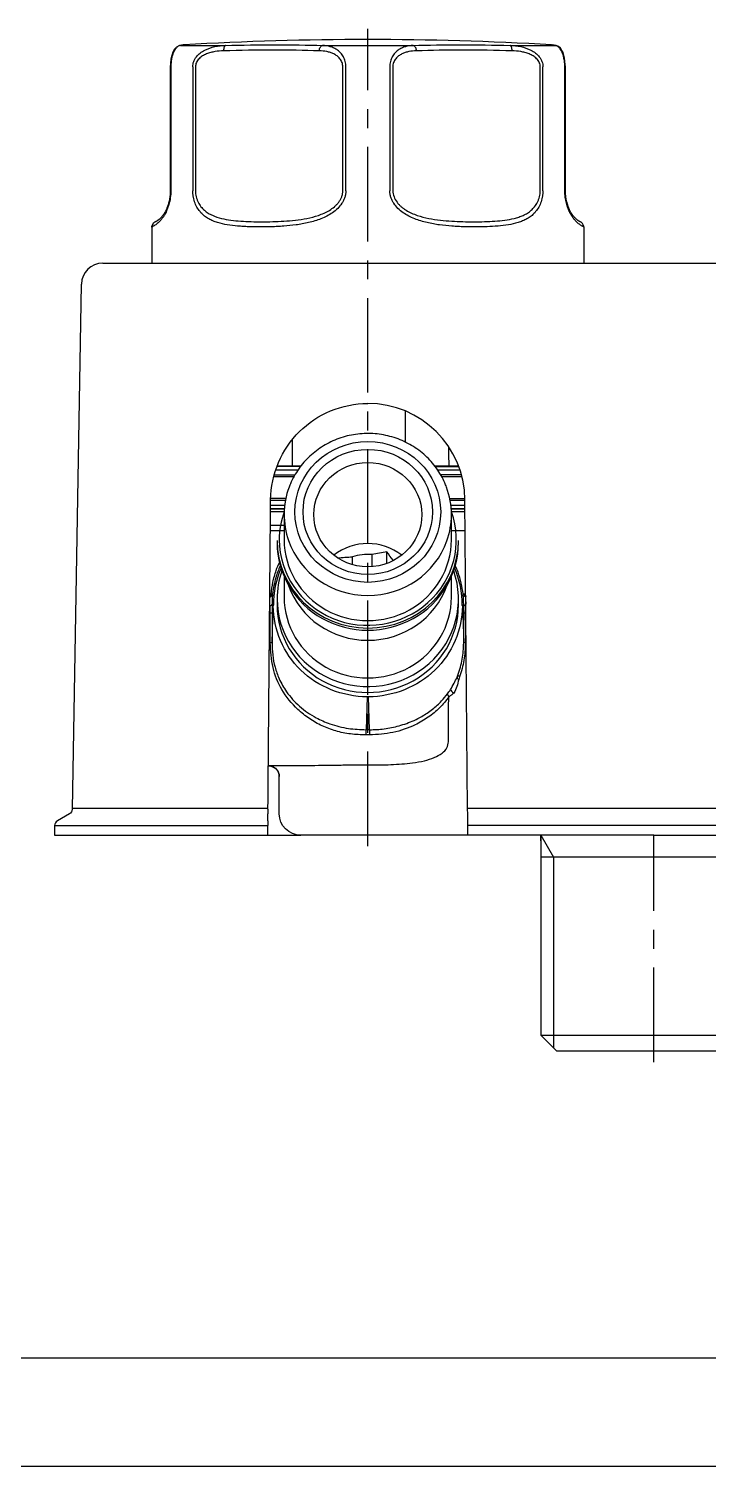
# Model space of a CAD drawing. Extents: x 43789 to 44209, y -38468 to -38171.
# Drawn here: x 43882.1 to 43945, y -38467.7 to -38334.6 of the extents above; entities that cross this region are included whole.
import ezdxf

# ---------------------------------------------------------------- set-up
doc = ezdxf.new("R2010")
doc.units = 0
doc.header["$LTSCALE"] = 7
doc.header["$MEASUREMENT"] = 0
doc.linetypes.add('CENTER', pattern=[2, 1.25, -0.25, 0.25, -0.25])
doc.layers.get('0').update_dxf_attribs({"color": 2, "linetype": 'CONTINUOUS'})
for name, color, linetype in [('_DWG', 7, 'CONTINUOUS'), ('CL', 1, 'CENTER'), ('D', 2, 'CONTINUOUS')]:
    doc.layers.add(name, color=color, linetype=linetype)

# ---------------------------------------------------------------- blocks, each defined once
blk = doc.blocks.new('BORDER')
blk.add_line((0, 0), (1, 0))

msp = doc.modelspace()

# ---------------------------------------------------------------- linework, layer by layer
at = {"color": 7, "linetype": 'Continuous'}
for p, q in [((43896.06, -38336.16), (43896.05, -38336.17)), ((43896.39, -38336.1), (43896.06, -38336.16)), ((43896.12, -38336.16), (43896.06, -38336.16)), ((43896.3, -38336.12), (43896.12, -38336.16)), ((43896.12, -38336.16), (43900.3, -38336.16)), ((43896.46, -38336.09), (43896.3, -38336.12)), ((43896.46, -38336.09), (43896.39, -38336.1)), ((43909.29, -38336.16), (43917.68, -38336.16)), ((43926.67, -38336.16), (43930.84, -38336.16)), ((43930.66, -38336.12), (43930.51, -38336.09)), ((43930.51, -38336.09), (43930.58, -38336.1)), ((43930.91, -38336.16), (43930.58, -38336.1)), ((43930.84, -38336.16), (43930.66, -38336.12)), ((43930.85, -38336.16), (43930.91, -38336.16)), ((43930.91, -38336.16), (43930.92, -38336.17)), ((43895.19, -38338.15), (43895.19, -38349.61)), ((43895.23, -38338.15), (43895.23, -38349.61)), ((43897.27, -38338.15), (43897.27, -38349.61)), ((43897.52, -38338.15), (43897.52, -38349.61)), ((43911.17, -38349.61), (43911.17, -38338.15)), ((43911.45, -38349.61), (43911.45, -38338.15)), ((43915.52, -38338.15), (43915.52, -38349.61)), ((43915.8, -38338.15), (43915.8, -38349.61)), ((43929.45, -38349.61), (43929.45, -38338.15)), ((43929.69, -38349.61), (43929.69, -38338.15)), ((43931.73, -38349.61), (43931.73, -38338.15)), ((43931.78, -38349.61), (43931.78, -38338.15)), ((43895.23, -38349.61), (43895.19, -38349.61)), ((43895.19, -38349.61), (43895.19, -38349.75)), ((43931.78, -38349.61), (43931.73, -38349.61)), ((43893.98, -38352.4), (43893.96, -38352.41)), ((43893.99, -38352.39), (43893.98, -38352.4)), ((43893.48, -38352.97), (43893.49, -38352.88)), ((43893.48, -38352.97), (43893.48, -38356.31)), ((43893.52, -38352.79), (43893.49, -38352.88)), ((43893.66, -38352.58), (43893.61, -38352.63)), ((43893.7, -38352.55), (43893.66, -38352.58)), ((43893.77, -38352.51), (43893.76, -38352.52)), ((43893.78, -38352.51), (43893.77, -38352.51)), ((43893.8, -38352.5), (43893.78, -38352.51)), ((43933.44, -38352.77), (43933.37, -38352.65)), ((43933.48, -38352.92), (43933.44, -38352.77)), ((43933.48, -38352.96), (43933.48, -38352.92)), ((43933.48, -38352.96), (43933.48, -38356.31))]:
    msp.add_line(p, q, dxfattribs=at)
at = {"color": 4}
msp.add_line((44197.9, -38457.74), (43819.9, -38457.74), dxfattribs=at)
at = {"color": 7, "linetype": 'Continuous'}
for points in [[(43896.05, -38336.17), (43895.77, -38336.3), (43895.55, -38336.53), (43895.42, -38336.78), (43895.32, -38337.08), (43895.25, -38337.42), (43895.2, -38337.83), (43895.19, -38338.15)], [(43931.46, -38336.61), (43931.34, -38336.42), (43931.14, -38336.25), (43930.92, -38336.17)], [(43931.78, -38338.15), (43931.77, -38337.92), (43931.74, -38337.6), (43931.7, -38337.3), (43931.64, -38337.04), (43931.56, -38336.81), (43931.46, -38336.61)], [(43895.19, -38349.75), (43895.18, -38349.97), (43895.15, -38350.19), (43895.12, -38350.39), (43895.08, -38350.58), (43895.03, -38350.76), (43894.99, -38350.92), (43894.94, -38351.07), (43894.88, -38351.2), (43894.83, -38351.32), (43894.78, -38351.43), (43894.73, -38351.53), (43894.68, -38351.63), (43894.63, -38351.71), (43894.58, -38351.78), (43894.54, -38351.85), (43894.49, -38351.91), (43894.45, -38351.96), (43894.41, -38352.01), (43894.37, -38352.06), (43894.33, -38352.1), (43894.29, -38352.14), (43894.25, -38352.17), (43894.22, -38352.21), (43894.19, -38352.24), (43894.16, -38352.26), (43894.13, -38352.29), (43894.1, -38352.31), (43894.08, -38352.33), (43894.05, -38352.35), (43894.03, -38352.36), (43894.01, -38352.38), (43893.99, -38352.39)], [(43932.99, -38352.4), (43932.96, -38352.38), (43932.93, -38352.36), (43932.9, -38352.34), (43932.87, -38352.31), (43932.84, -38352.28), (43932.8, -38352.25), (43932.76, -38352.22), (43932.72, -38352.18), (43932.68, -38352.13), (43932.63, -38352.08), (43932.58, -38352.03), (43932.52, -38351.96), (43932.47, -38351.89), (43932.41, -38351.81), (43932.35, -38351.72), (43932.29, -38351.62), (43932.23, -38351.51), (43932.16, -38351.38), (43932.1, -38351.23), (43932.03, -38351.06), (43931.97, -38350.87), (43931.91, -38350.65), (43931.85, -38350.4), (43931.81, -38350.13), (43931.78, -38349.83), (43931.78, -38349.61)], [(43893.86, -38352.47), (43893.84, -38352.48), (43893.8, -38352.5)], [(43893.96, -38352.41), (43893.95, -38352.42), (43893.93, -38352.43), (43893.92, -38352.44), (43893.91, -38352.44), (43893.89, -38352.45), (43893.88, -38352.46), (43893.87, -38352.46), (43893.86, -38352.47)], [(43933.18, -38352.5), (43933.16, -38352.49), (43933.15, -38352.49), (43933.15, -38352.49), (43933.14, -38352.48), (43933.13, -38352.48), (43933.12, -38352.47), (43933.11, -38352.47), (43933.09, -38352.46), (43933.08, -38352.45), (43933.06, -38352.44), (43933.04, -38352.43), (43933.01, -38352.41), (43932.99, -38352.4)], [(43893.61, -38352.63), (43893.56, -38352.7), (43893.52, -38352.79)], [(43893.76, -38352.52), (43893.75, -38352.52), (43893.75, -38352.53), (43893.74, -38352.53), (43893.73, -38352.53), (43893.72, -38352.54), (43893.7, -38352.55)], [(43933.37, -38352.65), (43933.29, -38352.57), (43933.24, -38352.53), (43933.21, -38352.52), (43933.19, -38352.51), (43933.18, -38352.5)]]:
    msp.add_lwpolyline(points, dxfattribs=at)
for centre, radius, start, end in [((43896.19, -38336.64), 0.489, 104.7038, 105.9225), ((43896.18, -38336.62), 0.467, 97.2614, 104.765), ((43913.48, -38635.61), 300, 86.746, 93.2539), ((43930.78, -38336.62), 0.471, 75.1159, 82.6702), ((43930.78, -38336.64), 0.492, 73.6074, 75.1394), ((43893.98, -38352.96), 0.496, 141.7624, 170.1495), ((43893.98, -38352.97), 0.502, 124.7939, 141.7201)]:
    msp.add_arc(centre, radius, start, end, dxfattribs=at)
for points, knots in [([(43895.92, -38336.23), (43895.84, -38336.28), (43895.66, -38336.45), (43895.5, -38336.75), (43895.38, -38337.07), (43895.3, -38337.39), (43895.25, -38337.76), (43895.24, -38338.02), (43895.24, -38338.15)], [0, 0, 0, 0, 0.140015, 0.341801, 0.474221, 0.630475, 0.808481, 1, 1, 1, 1]), ([(43896.05, -38336.17), (43896.04, -38336.17), (43896, -38336.19), (43895.95, -38336.21), (43895.92, -38336.23)], [0, 0, 0, 0, 0.235682, 1, 1, 1, 1]), ([(43897.27, -38338.15), (43897.27, -38337.98), (43897.33, -38337.64), (43897.59, -38337.2), (43897.95, -38336.85), (43898.52, -38336.49), (43899.31, -38336.23), (43899.96, -38336.17), (43900.29, -38336.16)], [0, 0, 0, 0, 0.127148, 0.253893, 0.379985, 0.505387, 0.753731, 1, 1, 1, 1]), ([(43900.3, -38336.16), (43900.27, -38336.16), (43900.23, -38336.19), (43900.19, -38336.25), (43900.16, -38336.34), (43900.13, -38336.48), (43900.13, -38336.59), (43900.13, -38336.66)], [0, 0, 0, 0, 0.149507, 0.251457, 0.373054, 0.666109, 1, 1, 1, 1]), ([(43900.3, -38336.16), (43901.85, -38336.11), (43904.85, -38336.07), (43907.85, -38336.11), (43909.29, -38336.16)], [0, 0, 0, 0, 0.518504, 1, 1, 1, 1]), ([(43909, -38336.66), (43909, -38336.59), (43909.01, -38336.47), (43909.08, -38336.32), (43909.17, -38336.2), (43909.25, -38336.16), (43909.29, -38336.16)], [0, 0, 0, 0, 0.299362, 0.57401, 0.806739, 1, 1, 1, 1]), ([(43911.45, -38338.15), (43911.45, -38337.98), (43911.42, -38337.73), (43911.32, -38337.42), (43911.23, -38337.21), (43911.11, -38337.02), (43910.94, -38336.81), (43910.69, -38336.58), (43910.36, -38336.39), (43909.9, -38336.22), (43909.54, -38336.17), (43909.29, -38336.16)], [0, 0, 0, 0, 0.153828, 0.227566, 0.298206, 0.365612, 0.429935, 0.551203, 0.666159, 0.777958, 1, 1, 1, 1]), ([(43917.68, -38336.16), (43917.43, -38336.17), (43917.07, -38336.22), (43916.61, -38336.39), (43916.28, -38336.58), (43916.03, -38336.81), (43915.86, -38337.02), (43915.74, -38337.21), (43915.65, -38337.42), (43915.55, -38337.73), (43915.52, -38337.98), (43915.52, -38338.15)], [0, 0, 0, 0, 0.222044, 0.333843, 0.448799, 0.570067, 0.634389, 0.701795, 0.772435, 0.846172, 1, 1, 1, 1]), ([(43917.68, -38336.16), (43919.12, -38336.11), (43922.12, -38336.07), (43925.12, -38336.11), (43926.67, -38336.16)], [0, 0, 0, 0, 0.481491, 1, 1, 1, 1]), ([(43917.68, -38336.16), (43917.72, -38336.16), (43917.8, -38336.2), (43917.89, -38336.32), (43917.95, -38336.47), (43917.97, -38336.59), (43917.97, -38336.66)], [0, 0, 0, 0, 0.193302, 0.42605, 0.700683, 1, 1, 1, 1]), ([(43926.84, -38336.66), (43926.84, -38336.59), (43926.84, -38336.48), (43926.81, -38336.34), (43926.77, -38336.25), (43926.74, -38336.19), (43926.7, -38336.16), (43926.67, -38336.16)], [0, 0, 0, 0, 0.333799, 0.626848, 0.748459, 0.850443, 1, 1, 1, 1]), ([(43926.68, -38336.16), (43927, -38336.17), (43927.66, -38336.23), (43928.45, -38336.49), (43929.02, -38336.85), (43929.38, -38337.2), (43929.64, -38337.64), (43929.7, -38337.98), (43929.7, -38338.15)], [0, 0, 0, 0, 0.246271, 0.494617, 0.620021, 0.746114, 0.872858, 1, 1, 1, 1]), ([(43931.02, -38336.22), (43931.01, -38336.21), (43930.98, -38336.19), (43930.94, -38336.18), (43930.92, -38336.17)], [0, 0, 0, 0, 0.262185, 1, 1, 1, 1]), ([(43931.73, -38338.15), (43931.73, -38338.01), (43931.72, -38337.75), (43931.66, -38337.37), (43931.58, -38337.05), (43931.48, -38336.78), (43931.37, -38336.57), (43931.23, -38336.38), (43931.11, -38336.26), (43931.02, -38336.22)], [0, 0, 0, 0, 0.193976, 0.373304, 0.530207, 0.662256, 0.771762, 0.862429, 1, 1, 1, 1]), ([(43900.13, -38336.66), (43899.86, -38336.66), (43899.46, -38336.69), (43898.93, -38336.81), (43898.54, -38336.93), (43898.17, -38337.12), (43897.89, -38337.33), (43897.71, -38337.55), (43897.6, -38337.73), (43897.53, -38337.94), (43897.52, -38338.08), (43897.52, -38338.15)], [0, 0, 0, 0, 0.243137, 0.365823, 0.489411, 0.614143, 0.740433, 0.804506, 0.869179, 0.934427, 1, 1, 1, 1]), ([(43909, -38336.66), (43907.57, -38336.61), (43904.62, -38336.57), (43901.66, -38336.61), (43900.13, -38336.66)], [0, 0, 0, 0, 0.481457, 1, 1, 1, 1]), ([(43911.17, -38338.15), (43911.17, -38338.01), (43911.12, -38337.73), (43910.92, -38337.38), (43910.65, -38337.12), (43910.34, -38336.94), (43910.02, -38336.81), (43909.57, -38336.69), (43909.23, -38336.66), (43909, -38336.66)], [0, 0, 0, 0, 0.14607, 0.28228, 0.408845, 0.529719, 0.647881, 0.765083, 1, 1, 1, 1]), ([(43917.97, -38336.66), (43917.74, -38336.66), (43917.4, -38336.69), (43916.95, -38336.81), (43916.63, -38336.94), (43916.32, -38337.12), (43916.05, -38337.38), (43915.85, -38337.73), (43915.79, -38338.01), (43915.8, -38338.15)], [0, 0, 0, 0, 0.234913, 0.352113, 0.470274, 0.591143, 0.717707, 0.85392, 1, 1, 1, 1]), ([(43926.84, -38336.66), (43925.31, -38336.61), (43922.35, -38336.57), (43919.39, -38336.61), (43917.97, -38336.66)], [0, 0, 0, 0, 0.518543, 1, 1, 1, 1]), ([(43929.45, -38338.15), (43929.45, -38338.08), (43929.44, -38337.94), (43929.37, -38337.73), (43929.26, -38337.55), (43929.08, -38337.33), (43928.8, -38337.12), (43928.43, -38336.93), (43928.04, -38336.81), (43927.51, -38336.69), (43927.11, -38336.66), (43926.84, -38336.66)], [0, 0, 0, 0, 0.065572, 0.130821, 0.195492, 0.259566, 0.385857, 0.510589, 0.634177, 0.756862, 1, 1, 1, 1]), ([(43895.23, -38349.61), (43895.24, -38350.04), (43895.15, -38350.64), (43894.9, -38351.36), (43894.71, -38351.76), (43894.51, -38352.08), (43894.28, -38352.38), (43894.09, -38352.56), (43893.97, -38352.66)], [0, 0, 0, 0, 0.376154, 0.532239, 0.664231, 0.773726, 0.863791, 1, 1, 1, 1]), ([(43911.45, -38349.61), (43911.45, -38349.71), (43911.43, -38349.92), (43911.36, -38350.22), (43911.24, -38350.51), (43911.04, -38350.87), (43910.71, -38351.26), (43910.23, -38351.66), (43909.71, -38351.97), (43909.15, -38352.22), (43908.58, -38352.41), (43908, -38352.57), (43907.42, -38352.69), (43906.65, -38352.81), (43905.89, -38352.88), (43905.13, -38352.93), (43904.4, -38352.96), (43903.5, -38352.97), (43902.61, -38352.96), (43901.93, -38352.92), (43901.27, -38352.88), (43900.48, -38352.79), (43899.72, -38352.62), (43899.14, -38352.42), (43898.74, -38352.22), (43898.36, -38351.97), (43897.88, -38351.53), (43897.51, -38350.92), (43897.34, -38350.31), (43897.28, -38349.92), (43897.27, -38349.71), (43897.27, -38349.61)], [0, 0, 0, 0, 0.01775, 0.035568, 0.053329, 0.071055, 0.10644, 0.141696, 0.176785, 0.211664, 0.246301, 0.280652, 0.314688, 0.348381, 0.4146, 0.44708, 0.479096, 0.54162, 0.601956, 0.63124, 0.659906, 0.715337, 0.768415, 0.794298, 0.819998, 0.845949, 0.872778, 0.931584, 0.964793, 0.98228, 1, 1, 1, 1]), ([(43897.52, -38349.61), (43897.51, -38349.7), (43897.53, -38349.9), (43897.58, -38350.17), (43897.66, -38350.43), (43897.76, -38350.68), (43897.89, -38350.89), (43898.07, -38351.15), (43898.34, -38351.43), (43898.7, -38351.69), (43899.22, -38351.96), (43899.92, -38352.19), (43900.81, -38352.35), (43901.73, -38352.43), (43902.69, -38352.48), (43903.67, -38352.49), (43904.68, -38352.48), (43905.72, -38352.43), (43906.78, -38352.34), (43907.85, -38352.19), (43908.74, -38351.96), (43909.43, -38351.7), (43909.94, -38351.44), (43910.32, -38351.16), (43910.6, -38350.9), (43910.79, -38350.68), (43910.95, -38350.44), (43911.07, -38350.18), (43911.15, -38349.9), (43911.17, -38349.7), (43911.16, -38349.61)], [0, 0, 0, 0, 0.017682, 0.035079, 0.05187, 0.067974, 0.083429, 0.098277, 0.126524, 0.153641, 0.180348, 0.233895, 0.288849, 0.345719, 0.404441, 0.464927, 0.527107, 0.590845, 0.655994, 0.722485, 0.790212, 0.824528, 0.859149, 0.894029, 0.911584, 0.9292, 0.946833, 0.964517, 0.982279, 1, 1, 1, 1]), ([(43929.69, -38349.61), (43929.7, -38349.71), (43929.69, -38349.92), (43929.63, -38350.31), (43929.46, -38350.92), (43929.09, -38351.53), (43928.61, -38351.97), (43928.23, -38352.22), (43927.82, -38352.42), (43927.25, -38352.62), (43926.49, -38352.79), (43925.53, -38352.9), (43924.52, -38352.95), (43923.47, -38352.97), (43922.57, -38352.96), (43921.84, -38352.93), (43921.08, -38352.88), (43920.31, -38352.81), (43919.55, -38352.69), (43918.97, -38352.57), (43918.39, -38352.41), (43917.82, -38352.22), (43917.26, -38351.97), (43916.74, -38351.66), (43916.26, -38351.26), (43915.93, -38350.87), (43915.73, -38350.51), (43915.61, -38350.22), (43915.54, -38349.92), (43915.52, -38349.71), (43915.52, -38349.61)], [0, 0, 0, 0, 0.017722, 0.035204, 0.068411, 0.127211, 0.15404, 0.179989, 0.205691, 0.231571, 0.284648, 0.340078, 0.398023, 0.458359, 0.520883, 0.552899, 0.585378, 0.6516, 0.685291, 0.719327, 0.753681, 0.788315, 0.8232, 0.858288, 0.893549, 0.928939, 0.946662, 0.964425, 0.982252, 1, 1, 1, 1]), ([(43915.81, -38349.61), (43915.8, -38349.99), (43916, -38350.47), (43916.37, -38350.9), (43916.58, -38351.1), (43916.8, -38351.27), (43917.12, -38351.48), (43917.53, -38351.7), (43918.23, -38351.96), (43919.12, -38352.19), (43920.19, -38352.34), (43921.25, -38352.43), (43922.28, -38352.48), (43923.3, -38352.49), (43924.28, -38352.48), (43925.24, -38352.43), (43926.16, -38352.35), (43926.9, -38352.22), (43927.47, -38352.05), (43927.88, -38351.9), (43928.27, -38351.69), (43928.63, -38351.43), (43928.89, -38351.15), (43929.08, -38350.89), (43929.2, -38350.68), (43929.31, -38350.43), (43929.39, -38350.17), (43929.44, -38349.9), (43929.45, -38349.7), (43929.45, -38349.61)], [0, 0, 0, 0, 0.069714, 0.087346, 0.104916, 0.122423, 0.139863, 0.174519, 0.208872, 0.276671, 0.343233, 0.408453, 0.47226, 0.534508, 0.595057, 0.653844, 0.710776, 0.76579, 0.792724, 0.819448, 0.846185, 0.87333, 0.901609, 0.916476, 0.931949, 0.94807, 0.964879, 0.982301, 1, 1, 1, 1]), ([(43933.48, -38352.96), (43933.48, -38352.96), (43933.47, -38352.96), (43933.46, -38352.95), (43933.43, -38352.94), (43933.39, -38352.92), (43933.32, -38352.89), (43933.24, -38352.84), (43933.08, -38352.73), (43932.91, -38352.59), (43932.72, -38352.4), (43932.55, -38352.2), (43932.37, -38351.95), (43932.19, -38351.63), (43932.01, -38351.23), (43931.87, -38350.75), (43931.76, -38350.2), (43931.73, -38349.81), (43931.73, -38349.61)], [0, 0, 0, 0, 0.0027, 0.00602, 0.010667, 0.023996, 0.042907, 0.067726, 0.098878, 0.182717, 0.237584, 0.302554, 0.379445, 0.470922, 0.579222, 0.704908, 0.846845, 1, 1, 1, 1]), ([(43893.54, -38352.94), (43893.53, -38352.94), (43893.52, -38352.95), (43893.5, -38352.96), (43893.49, -38352.96), (43893.49, -38352.96), (43893.49, -38352.97), (43893.48, -38352.97), (43893.48, -38352.97)], [0, 0, 0, 0, 0.428772, 0.73729, 0.846759, 0.9266, 0.977182, 1, 1, 1, 1]), ([(43893.97, -38352.66), (43893.89, -38352.73), (43893.74, -38352.83), (43893.59, -38352.91), (43893.54, -38352.94)], [0, 0, 0, 0, 0.643617, 1, 1, 1, 1])]:
    msp.add_open_spline(points, degree=3, knots=knots, dxfattribs=at)
at = {"layer": '_DWG'}
for p, q in [((43888.95, -38356.31), (43913.48, -38356.31)), ((43913.48, -38356.31), (43966.48, -38356.31)), ((43886.95, -38358.27), (43886.1, -38406.89)), ((43907.29, -38375.11), (43905.09, -38375.11)), ((43921.9, -38375.11), (43919.69, -38375.11)), ((43906.62, -38376.11), (43904.77, -38376.11)), ((43904.83, -38375.91), (43906.74, -38375.91)), ((43904.94, -38375.45), (43907.02, -38375.45)), ((43907.25, -38375.15), (43905.07, -38375.15)), ((43919.72, -38375.15), (43921.91, -38375.15)), ((43919.94, -38375.45), (43922.02, -38375.45)), ((43922.16, -38375.91), (43920.23, -38375.91)), ((43922.21, -38376.11), (43920.35, -38376.11)), ((43905.75, -38379.11), (43904.45, -38379.11)), ((43905.85, -38378.31), (43904.46, -38378.31)), ((43905.75, -38379.07), (43904.46, -38379.07)), ((43905.89, -38378.11), (43904.48, -38378.11)), ((43905.78, -38378.77), (43904.48, -38378.77)), ((43921.08, -38378.11), (43922.48, -38378.11)), ((43922.49, -38378.31), (43921.12, -38378.31)), ((43922.49, -38378.77), (43921.19, -38378.77)), ((43922.49, -38379.07), (43921.21, -38379.07)), ((43922.49, -38379.11), (43921.22, -38379.11)), ((43922.73, -38406.89), (43922.48, -38378.23)), ((43905.74, -38379.36), (43904.47, -38379.36)), ((43905.73, -38379.61), (43905.73, -38381.94)), ((43922.49, -38379.36), (43921.23, -38379.36)), ((43921.23, -38381.94), (43921.23, -38379.61)), ((43905.73, -38380.61), (43904.43, -38380.61)), ((43905.73, -38381.11), (43904.44, -38381.11)), ((43922.51, -38381.11), (43921.23, -38381.11)), ((43905.08, -38382), (43905.08, -38382.2)), ((43915.25, -38384.13), (43915.25, -38383.06)), ((43921.88, -38382.2), (43921.88, -38382)), ((43912.07, -38384.25), (43912.07, -38383.54)), ((43913.86, -38383.31), (43913.86, -38384.43)), ((43905.73, -38385.33), (43905.73, -38387.25)), ((43921.23, -38387.25), (43921.23, -38385.33)), ((43904.4, -38386.99), (43904.46, -38386.99)), ((43922.51, -38386.99), (43922.56, -38386.99)), ((43904.73, -38388.01), (43904.61, -38387.89)), ((43904.61, -38391.49), (43904.73, -38388.07)), ((43904.73, -38388.01), (43904.73, -38388.07)), ((43905.08, -38387.42), (43905.08, -38387.97)), ((43921.88, -38387.97), (43921.88, -38387.42)), ((43922.36, -38387.89), (43922.24, -38388.01)), ((43922.24, -38388.07), (43922.24, -38388.01)), ((43922.24, -38388.07), (43922.36, -38391.49)), ((43904.39, -38388.72), (43904.45, -38388.72)), ((43922.51, -38388.72), (43922.58, -38388.72)), ((43913.43, -38396.48), (43913.32, -38399.53)), ((43913.54, -38396.48), (43913.43, -38396.48)), ((43913.65, -38399.53), (43913.54, -38396.48)), ((43920.96, -38400.64), (43920.96, -38397.04)), ((43904.25, -38402.84), (43906.76, -38402.84)), ((43904.27, -38402.87), (43904.3, -38402.88)), ((43905.28, -38407.31), (43905.28, -38403.87)), ((43904.24, -38406.82), (43886.1, -38406.82)), ((43957.24, -38406.82), (43922.73, -38406.82)), ((43922.74, -38407.32), (43922.73, -38406.89)), ((43884.48, -38408.4), (43904.22, -38408.4)), ((43884.48, -38408.4), (43884.48, -38409.31)), ((43885.85, -38407.32), (43884.73, -38407.96)), ((43904.21, -38409.31), (43904.22, -38408.4)), ((43922.74, -38407.96), (43922.74, -38407.32)), ((43922.75, -38408.4), (43922.74, -38407.96)), ((43922.76, -38409.31), (43922.75, -38408.4)), ((43957.22, -38408.4), (43922.75, -38408.4)), ((43884.48, -38409.31), (43904.21, -38409.31)), ((43904.21, -38409.31), (43907.28, -38409.31)), ((43913.48, -38409.31), (43907.28, -38409.31)), ((43922.76, -38409.31), (43913.48, -38409.31)), ((43939.98, -38409.31), (43922.76, -38409.31)), ((43929.51, -38409.31), (43929.51, -38427.83)), ((43929.51, -38409.82), (43929.51, -38409.31)), ((43939.98, -38409.31), (43966.48, -38409.31)), ((43950.46, -38411.32), (43929.51, -38411.32)), ((43929.51, -38427.83), (43950.46, -38427.83)), ((43948.98, -38429.31), (43930.98, -38429.31))]:
    msp.add_line(p, q, dxfattribs=at)
for centre, radius, start, end in [((43888.95, -38358.31), 2, 90, 179), ((43913.48, -38378.31), 9, 0.5, 90), ((43884.98, -38408.4), 0.5, 120, 180)]:
    msp.add_arc(centre, radius, start, end, dxfattribs=at)
at = {"layer": '_DWG', "extrusion": (0, 0, -1)}
for centre, radius, start, end in [((-43885.6, -38406.89), 0.5, 181, 240), ((-43907.28, -38407.31), 2, 270, 0)]:
    msp.add_arc(centre, radius, start, end, dxfattribs=at)
at = {"layer": '_DWG'}
for centre, major_axis in [((43913.48, -38379.36), (-6.75, 0)), ((43913.48, -38379.36), (6, 0)), ((43913.48, -38379.61), (-5, 0))]:
    msp.add_ellipse(centre, major_axis=major_axis, ratio=0.965926, dxfattribs=at)
for centre, major_axis, ratio, start_param, end_param in [((43913.48, -38379.61), (7.75, 0), 0.965926, 2.794152, 3.468907), ((43913.48, -38379.61), (7.75, 0), 0.965926, 0, 0.347539), ((43913.48, -38381.94), (-8.2, 0), 0.965926, 0, 3.47627), ((43913.48, -38381.94), (-8.2, 0), 0.965926, 5.948508, 6.283185), ((43913.48, -38379.61), (7.75, 0), 0.965926, 5.951158, 6.283185), ((43913.48, -38382), (8.4, 0), 0.965926, 3.141593, 4.712389), ((43913.48, -38382.2), (-8.4, 0), 0.965926, 0, 3.141593), ((43913.48, -38381.94), (-7.75, 0), 0.965926, 0, 3.141593), ((43913.48, -38379.61), (7.75, 0), 0.965926, 3.468907, 4.712389), ((43913.48, -38387.12), (5, 0), 0.965926, 0.890053, 2.25154), ((43913.48, -38382), (8.4, 0), 0.965926, 4.712389, 6.283185), ((43913.48, -38379.61), (7.75, 0), 0.965926, 4.712389, 5.951158), ((43913.48, -38387.25), (4.1, 0), 0.965926, 1.479749, 1.922378), ((43913.43, -38388.03), (-3.4, 8.03), 0.996645, 0.760334, 1.168898), ((43913.48, -38387.42), (-8.4, 0), 0.965926, 0, 3.468711), ((43913.48, -38387.42), (-8.4, 0), 0.965926, 5.955576, 6.283185), ((43913.54, -38388.03), (3.4, 8.03), 0.996645, 5.113871, 5.522862), ((43904.24, -38386.99), (0, 0.3), 0.739573, 4.003942, 4.712389), ((43904.3, -38386.98), (0.141, -0.265), 0.691635, 0.382634, 1.219066), ((43913.48, -38383.76), (7.75, 0), 0.965926, 3.468907, 4.712389), ((43913.48, -38383.76), (7.75, 0), 0.965926, 4.712389, 5.951158), ((43913.48, -38383.76), (7.75, 0), 0.965926, 5.951158, 5.960092), ((43922.67, -38386.98), (-0.141, -0.265), 0.691635, 5.06412, 5.900551), ((43922.73, -38386.99), (0, -0.3), 0.739573, 4.712389, 5.432222), ((43904.11, -38387.89), (0.5, 0.001), 0.493525, 5.406977, 6.273152), ((43913.48, -38387.97), (-8.4, 0), 0.965926, 0, 3.141593), ((43913.48, -38387.25), (-7.75, 0), 0.965926, 0, 3.141593), ((43922.86, -38387.89), (-0.5, 0.001), 0.493525, 0.010034, 0.876208), ((43904.11, -38388.72), (0.5, -0.001), 0.002211, 0.008727, 0.81749), ((43922.86, -38388.72), (-0.5, -0.001), 0.002211, 5.465695, 6.274459), ((43904.11, -38391.48), (0.5, -0.001), 0.002214, 0.008727, 0.816838), ((43922.86, -38391.48), (-0.5, -0.001), 0.002214, 5.466347, 6.274459), ((43922.22, -38394.84), (-0.458, 0.2), 0.421961, 0.114392, 1.008137), ((43922.3, -38394.63), (-0.466, 0.18), 0.289709, 0.10189, 0.926653), ((43921.28, -38396.48), (-0.401, 0.299), 0.382599, 0.165623, 1.097283), ((43921.56, -38396.07), (-0.426, 0.262), 0.212303, 0.14403, 1.471566), ((43913.32, -38400.01), (-0.002, 0.5), 0.012062, 4.71235, 6.021366), ((43913.48, -38403.2), (13.7, 0), 0.267949, 1.558734, 1.582859), ((43913.48, -38403.68), (13.2, 0), 0.278099, 1.558734, 1.582859), ((43913.65, -38400.01), (0.002, 0.5), 0.012062, 0.261819, 1.570835), ((43904.28, -38403.87), (-1, 0), 0.99999, 3.141593, 4.695547)]:
    msp.add_ellipse(centre, major_axis=major_axis, ratio=ratio, start_param=start_param, end_param=end_param, dxfattribs=at)
for points, knots in [([(43904.48, -38378.23), (43904.51, -38375.85), (43905.5, -38373.55), (43908.79, -38370.29), (43911.1, -38369.31), (43913.48, -38369.31)], [0, 0, 0, 0, 0.5, 0.5, 1, 1, 1, 1]), ([(43920.76, -38377.05), (43920.74, -38376.98), (43920.63, -38376.67), (43920.37, -38376.14), (43919.97, -38375.47), (43919.49, -38374.84), (43918.96, -38374.27), (43918.36, -38373.75), (43917.71, -38373.3), (43917.02, -38372.91), (43916.29, -38372.59), (43915.53, -38372.35), (43914.75, -38372.18), (43913.95, -38372.09), (43913.15, -38372.09), (43912.35, -38372.16), (43911.57, -38372.31), (43910.8, -38372.55), (43910.06, -38372.85), (43909.36, -38373.23), (43908.71, -38373.68), (43908.1, -38374.19), (43907.55, -38374.75), (43907.07, -38375.37), (43906.65, -38376.04), (43906.37, -38376.6), (43906.24, -38376.94), (43906.21, -38377.05)], [0, 0, 0, 0, 0.01126, 0.053339, 0.095435, 0.137551, 0.179691, 0.221856, 0.264047, 0.306263, 0.348502, 0.390763, 0.433042, 0.475336, 0.517642, 0.559954, 0.602269, 0.644581, 0.686887, 0.729181, 0.77146, 0.813719, 0.855957, 0.898169, 0.940354, 0.982513, 1, 1, 1, 1]), ([(43904.52, -38386.98), (43904.57, -38386.61), (43904.67, -38385.85), (43904.95, -38384.85), (43905.2, -38384.24), (43905.32, -38383.98)], [0, 0, 0, 0, 0.35233, 0.715836, 1, 1, 1, 1]), ([(43905.37, -38384.35), (43905.21, -38384.7), (43904.89, -38385.53), (43904.74, -38386.43), (43904.66, -38386.93)], [0, 0, 0, 0, 0.443537, 1, 1, 1, 1]), ([(43922.31, -38386.93), (43922.26, -38386.61), (43922.16, -38385.91), (43921.9, -38385.06), (43921.69, -38384.55), (43921.61, -38384.37)], [0, 0, 0, 0, 0.363285, 0.765685, 1, 1, 1, 1]), ([(43904.52, -38386.98), (43904.56, -38386.97), (43904.61, -38386.96), (43904.65, -38386.95), (43904.65, -38386.94), (43904.66, -38386.93)], [0, 0, 0, 0, 0.498728, 0.749495, 1, 1, 1, 1]), ([(43904.66, -38386.93), (43904.65, -38387.05), (43904.62, -38387.28), (43904.62, -38387.7), (43904.61, -38387.89)], [0, 0, 0, 0, 0.520899, 1, 1, 1, 1]), ([(43922.36, -38387.89), (43922.35, -38387.7), (43922.34, -38387.28), (43922.32, -38387.05), (43922.31, -38386.93)], [0, 0, 0, 0, 0.479101, 1, 1, 1, 1]), ([(43922.47, -38387.19), (43922.43, -38387.15), (43922.37, -38387.1), (43922.33, -38387.02), (43922.32, -38386.98), (43922.31, -38386.96), (43922.31, -38386.94), (43922.31, -38386.94), (43922.31, -38386.93)], [0, 0, 0, 0, 0.498745, 0.749528, 0.874807, 0.937414, 0.968938, 1, 1, 1, 1]), ([(43904.45, -38388.72), (43904.45, -38388.61), (43904.45, -38388.38), (43904.44, -38388.18), (43904.43, -38388.08)], [0, 0, 0, 0, 0.488919, 1, 1, 1, 1]), ([(43904.61, -38387.89), (43904.61, -38387.98), (43904.61, -38388.07), (43904.61, -38388.35), (43904.61, -38388.54), (43904.61, -38388.72)], [0, 0, 0, 0, 0.34781, 0.34781, 1, 1, 1, 1]), ([(43913.43, -38396.48), (43911.15, -38396.48), (43908.88, -38395.57), (43905.66, -38392.45), (43904.73, -38390.27), (43904.73, -38388.07)], [0, 0, 0, 0, 0.5, 0.5, 1, 1, 1, 1]), ([(43922.24, -38388.07), (43922.24, -38390.27), (43921.31, -38392.45), (43918.08, -38395.57), (43915.82, -38396.48), (43913.54, -38396.48)], [0, 0, 0, 0, 0.5, 0.5, 1, 1, 1, 1]), ([(43922.36, -38388.72), (43922.36, -38388.62), (43922.36, -38388.52), (43922.36, -38388.24), (43922.36, -38388.06), (43922.36, -38387.89)], [0, 0, 0, 0, 0.34756, 0.34756, 1, 1, 1, 1]), ([(43922.54, -38388.08), (43922.53, -38388.18), (43922.52, -38388.38), (43922.51, -38388.61), (43922.51, -38388.72)], [0, 0, 0, 0, 0.511082, 1, 1, 1, 1]), ([(43913.33, -38400.01), (43912.84, -38400), (43911.89, -38399.97), (43910.51, -38399.67), (43909.23, -38399.2), (43908.04, -38398.52), (43906.72, -38397.46), (43905.47, -38395.95), (43904.59, -38393.8), (43904.49, -38392.26), (43904.45, -38391.48)], [0, 0, 0, 0, 0.10088, 0.199376, 0.297444, 0.397061, 0.50012, 0.677868, 0.839212, 1, 1, 1, 1]), ([(43904.61, -38391.49), (43904.62, -38391.86), (43904.64, -38392.62), (43904.87, -38393.75), (43905.28, -38394.91), (43906, -38396.17), (43907.12, -38397.42), (43908.52, -38398.38), (43910.06, -38399.05), (43911.62, -38399.46), (43912.77, -38399.51), (43913.32, -38399.53)], [0, 0, 0, 0, 0.081329, 0.164516, 0.250818, 0.357845, 0.500478, 0.64598, 0.749926, 0.881732, 1, 1, 1, 1]), ([(43921.83, -38394.47), (43921.99, -38393.98), (43922.3, -38393.03), (43922.34, -38392), (43922.36, -38391.49)], [0, 0, 0, 0, 0.507221, 1, 1, 1, 1]), ([(43922.52, -38391.48), (43922.5, -38392.03), (43922.46, -38393.12), (43922.14, -38394.13), (43921.98, -38394.63)], [0, 0, 0, 0, 0.498907, 1, 1, 1, 1]), ([(43921.13, -38395.82), (43921.25, -38395.62), (43921.48, -38395.23), (43921.66, -38394.85), (43921.75, -38394.66)], [0, 0, 0, 0, 0.498988, 1, 1, 1, 1]), ([(43921.9, -38394.89), (43921.85, -38395.1), (43921.74, -38395.52), (43921.56, -38395.93), (43921.46, -38396.13)], [0, 0, 0, 0, 0.500922, 1, 1, 1, 1]), ([(43913.65, -38399.53), (43914.1, -38399.52), (43915.03, -38399.48), (43916.42, -38399.19), (43917.58, -38398.77), (43918.61, -38398.25), (43919.48, -38397.66), (43920.27, -38396.95), (43920.69, -38396.43), (43920.87, -38396.21)], [0, 0, 0, 0, 0.155716, 0.322172, 0.500002, 0.59837, 0.749107, 0.891611, 1, 1, 1, 1]), ([(43920.87, -38396.21), (43920.91, -38396.15), (43921, -38396.02), (43921.09, -38395.89), (43921.13, -38395.82)], [0, 0, 0, 0, 0.499148, 1, 1, 1, 1]), ([(43921.46, -38396.13), (43921.38, -38396.2), (43921.22, -38396.33), (43921.07, -38396.43), (43921, -38396.48)], [0, 0, 0, 0, 0.535403, 1, 1, 1, 1]), ([(43921, -38396.48), (43920.72, -38396.83), (43920.16, -38397.54), (43919.09, -38398.41), (43917.68, -38399.22), (43915.85, -38399.88), (43914.38, -38399.97), (43913.64, -38400.01)], [0, 0, 0, 0, 0.164611, 0.330246, 0.500329, 0.751903, 1, 1, 1, 1]), ([(43913.48, -38402.79), (43914.2, -38402.79), (43915.58, -38402.78), (43917.34, -38402.66), (43918.68, -38402.43), (43919.61, -38402.15), (43920.33, -38401.76), (43920.86, -38401.26), (43920.93, -38400.84), (43920.96, -38400.64)], [0, 0, 0, 0, 0.257043, 0.499541, 0.632635, 0.750085, 0.850149, 0.930527, 1, 1, 1, 1]), ([(43904.3, -38402.87), (43904.32, -38402.87), (43904.35, -38402.86), (43904.59, -38402.86), (43905.01, -38402.85), (43905.68, -38402.85), (43906.41, -38402.84), (43906.76, -38402.84)], [0, 0, 0, 0, 0.185071, 0.352444, 0.500202, 0.764477, 1, 1, 1, 1]), ([(43904.3, -38402.88), (43904.43, -38402.88), (43904.62, -38402.92), (43904.85, -38403.04), (43905, -38403.17), (43905.13, -38403.33), (43905.25, -38403.56), (43905.28, -38403.75), (43905.28, -38403.87)], [0, 0, 0, 0, 0.239697, 0.368515, 0.5, 0.631485, 0.760302, 1, 1, 1, 1]), ([(43906.76, -38402.84), (43907.15, -38402.84), (43907.91, -38402.84), (43909.24, -38402.82), (43910.63, -38402.8), (43912.05, -38402.79), (43913.01, -38402.79), (43913.48, -38402.79)], [0, 0, 0, 0, 0.207852, 0.412422, 0.613035, 0.809076, 1, 1, 1, 1]), ([(43904.23, -38406.89), (43904.23, -38406.95), (43904.23, -38407), (43904.23, -38407.1), (43904.23, -38407.15), (43904.23, -38407.23), (43904.23, -38407.27), (43904.23, -38407.31), (43904.23, -38407.31), (43904.23, -38407.32)], [0, 0, 0, 0, 0.308121, 0.308121, 0.615752, 0.615752, 0.930905, 0.930905, 1, 1, 1, 1]), ([(43904.23, -38407.96), (43904.22, -38407.99), (43904.22, -38408.03), (43904.22, -38408.11), (43904.22, -38408.16), (43904.22, -38408.27), (43904.22, -38408.34), (43904.22, -38408.4)], [0, 0, 0, 0, 0.325146, 0.325146, 0.651178, 0.651178, 1, 1, 1, 1])]:
    msp.add_open_spline(points, degree=3, knots=knots, dxfattribs=at)
for points in [[(43916.97, -38372.9), (43916.97, -38371.95), (43916.97, -38371), (43916.97, -38370.04)], [(43906.49, -38372.66), (43906.49, -38373.48), (43906.49, -38374.29), (43906.48, -38375.11)], [(43920.96, -38373.33), (43920.96, -38373.92), (43920.97, -38374.52), (43920.98, -38375.11)], [(43904.23, -38406.89), (43904.32, -38397.34), (43904.4, -38387.78), (43904.48, -38378.23)], [(43915.25, -38383.06), (43914.8, -38383.15), (43914.33, -38383.24), (43913.86, -38383.31)], [(43915.83, -38383.83), (43915.63, -38383.58), (43915.44, -38383.32), (43915.25, -38383.06)], [(43912.07, -38383.54), (43911.6, -38383.58), (43911.13, -38383.61), (43910.67, -38383.64)], [(43904.46, -38386.99), (43904.48, -38386.99), (43904.5, -38386.99), (43904.52, -38386.98)], [(43904.5, -38387.19), (43904.59, -38387.12), (43904.65, -38387.03), (43904.66, -38386.93)], [(43922.45, -38386.98), (43922.36, -38386.97), (43922.31, -38386.95), (43922.31, -38386.93)], [(43904.43, -38388.08), (43904.42, -38387.94), (43904.41, -38387.79), (43904.4, -38387.67)], [(43904.41, -38387.23), (43904.44, -38387.22), (43904.47, -38387.21), (43904.5, -38387.19)], [(43922.56, -38387.22), (43922.53, -38387.21), (43922.5, -38387.2), (43922.47, -38387.19)], [(43922.56, -38387.67), (43922.55, -38387.79), (43922.54, -38387.94), (43922.54, -38388.08)], [(43921.75, -38394.66), (43921.78, -38394.6), (43921.81, -38394.53), (43921.83, -38394.47)], [(43921.98, -38394.63), (43921.95, -38394.72), (43921.93, -38394.81), (43921.9, -38394.89)], [(43920.96, -38397.04), (43920.98, -38396.85), (43920.99, -38396.67), (43921, -38396.48)], [(43904.23, -38407.96), (43904.23, -38407.75), (43904.23, -38407.53), (43904.23, -38407.32)], [(43929.51, -38427.83), (43930, -38428.32), (43930.49, -38428.82), (43930.98, -38429.31)]]:
    msp.add_open_spline(points, degree=3, dxfattribs=at)
for points, weights in [([(43904.45, -38391.48), (43904.45, -38390.1), (43904.45, -38388.72)], [0.500003342214, 0.499996657786, 0.500003342214]), ([(43904.61, -38388.72), (43904.61, -38390.11), (43904.61, -38391.49)], [0.499989033665, 0.500010966335, 0.499989033665]), ([(43922.36, -38391.49), (43922.36, -38390.11), (43922.36, -38388.72)], [0.499996226205, 0.500003773795, 0.499996226205]), ([(43922.51, -38388.72), (43922.52, -38390.1), (43922.52, -38391.48)], [0.499980083902, 0.500019916098, 0.499980083902])]:
    msp.add_rational_spline(points, weights, degree=2, dxfattribs=at)
at = {"layer": 'CL'}
for p, q in [((43913.48, -38410.31), (43913.48, -38334.61)), ((43939.98, -38430.31), (43939.98, -38409.31))]:
    msp.add_line(p, q, dxfattribs=at)
at = {"layer": 'D'}
for p, q in [((43929.51, -38409.31), (43930.67, -38411.32)), ((43930.67, -38411.32), (43930.67, -38428.99))]:
    msp.add_line(p, q, dxfattribs=at)

# ---------------------------------------------------------------- block references
at = {"xscale": 420, "yscale": 297, "zscale": 420}
msp.add_blockref('BORDER', (43788.9, -38467.74), dxfattribs=at)

doc.saveas('drawing.dxf')
